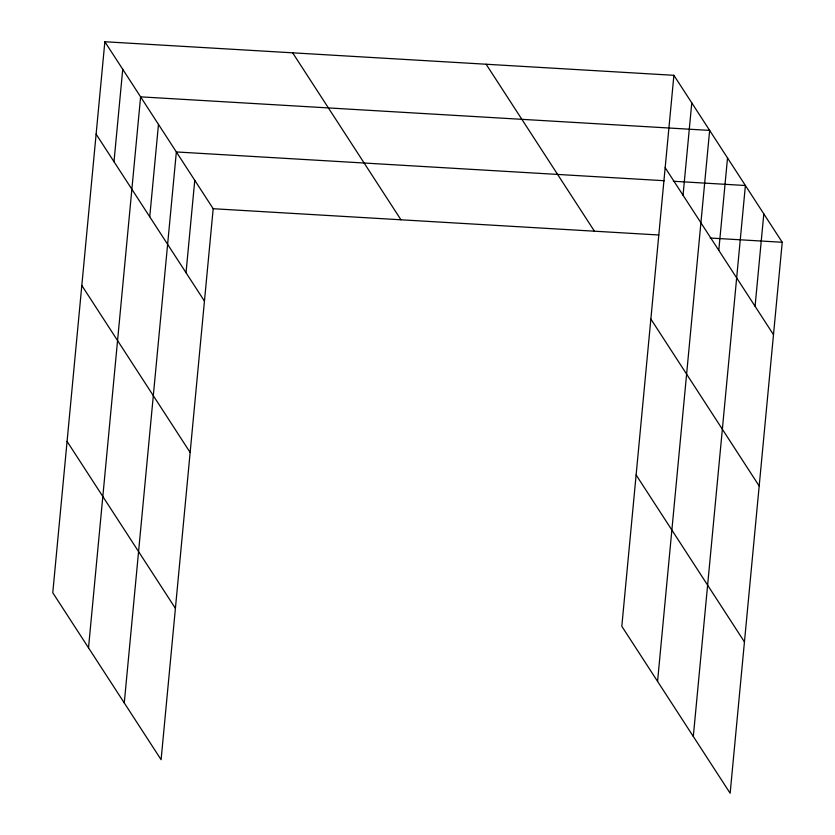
<?xml version="1.0" encoding="UTF-8"?>
<svg xmlns="http://www.w3.org/2000/svg" width="835" height="835" viewBox="0 0 835 835"><rect width="100%" height="100%" fill="white"/><g stroke="black" fill="none" stroke-linecap="round" stroke-linejoin="round"><path stroke-width="1.25" d="M104.855 41.75L52.772 592.735L161.103 759.693L213.186 208.719L104.855 41.75L673.897 75.307L782.228 242.265L730.145 793.25L621.814 626.281L673.897 75.307M113.998 161.698L122.735 69.295M88.52 647.824L140.604 96.85L709.646 130.406L657.562 681.381M149.747 216.797L158.483 124.394M124.269 702.924L176.352 151.949L664.368 180.725M186.028 272.721L194.764 180.329M683.04 195.254L691.777 102.851M718.789 250.343L727.525 157.951M693.311 736.48L745.394 185.506L673.365 181.258M755.08 306.278L763.806 213.885M213.186 208.719L658.752 234.99M710.199 238.027L782.228 242.265M665.171 167.699L773.492 334.668M486.116 64.232L594.436 231.201M650.862 319.033L759.182 486.001M636.124 474.948L744.444 641.917M292.647 52.824L400.967 219.793M96.119 134.143L204.45 301.111M81.82 285.476L190.14 452.445M67.082 441.402L175.402 608.36"/></g></svg>
